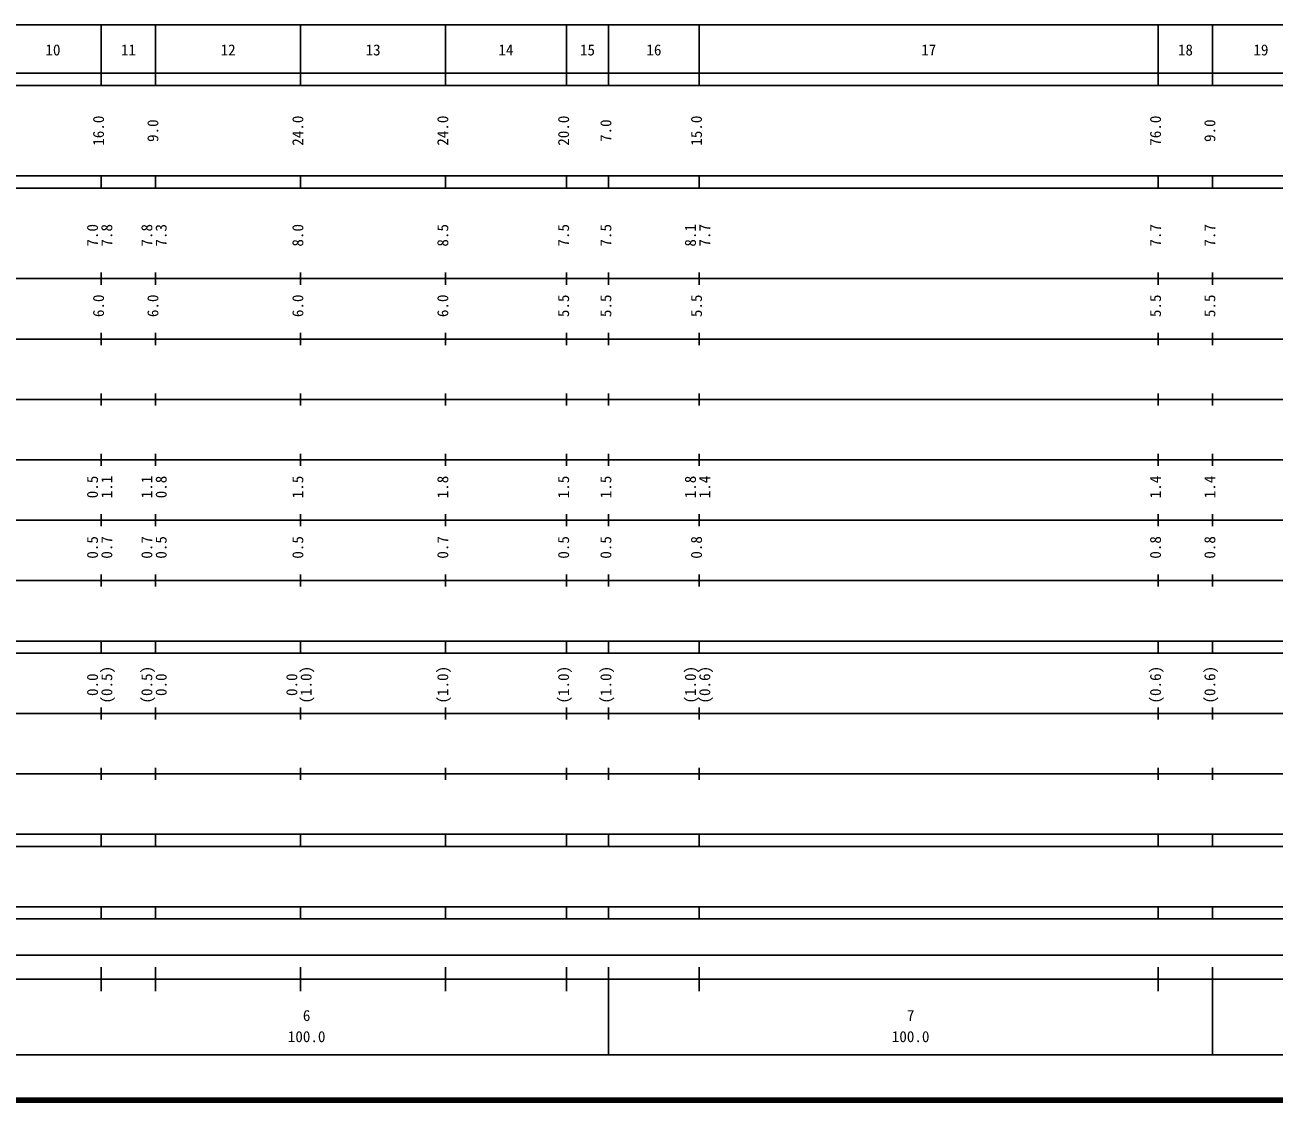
# Model space of a CAD drawing. Units: millimetres on the paper, enlarged 1000 times. Extents: x 40000 to 680000, y 20000 to 380000.
# Drawn here: x 271369 to 478168, y 20000 to 198000 of the extents above; entities that cross this region are included whole.
import ezdxf
from ezdxf.enums import TextEntityAlignment as Align

# ---------------------------------------------------------------- set-up
doc = ezdxf.new("R2010")
doc.units = ezdxf.units.MM
doc.header["$LTSCALE"] = 1000
doc.layers.add('M-TTL', color=2, linetype='Continuous', lineweight=140)
doc.layers.add('M-TTL-BAND', color=7, linetype='Continuous', lineweight=25)
doc.styles.add('ＭＳ ゴシック', font='')
doc.styles.get('ＭＳ ゴシック').set_extended_font_data('MS Gothic')

msp = doc.modelspace()

# ---------------------------------------------------------------- linework, layer by layer
at = {"layer": 'M-TTL'}
msp.add_line((40000, 20000), (680000, 20000), dxfattribs=at)
at = {"layer": 'M-TTL-BAND'}
for p, q in [((68000, 198000), (579000, 198000)), ((284000, 188000), (284000, 198000)), ((293000, 188000), (293000, 198000)), ((317000, 188000), (317000, 198000)), ((341000, 188000), (341000, 198000)), ((361000, 188000), (361000, 198000)), ((368000, 188000), (368000, 198000)), ((383000, 188000), (383000, 198000)), ((459000, 188000), (459000, 198000)), ((468000, 188000), (468000, 198000)), ((40000, 190000), (579000, 190000)), ((40000, 188000), (579000, 188000)), ((40000, 173000), (579000, 173000)), ((284000, 171000), (284000, 173000)), ((293000, 171000), (293000, 173000)), ((317000, 171000), (317000, 173000)), ((341000, 171000), (341000, 173000)), ((361000, 171000), (361000, 173000)), ((368000, 171000), (368000, 173000)), ((383000, 171000), (383000, 173000)), ((459000, 171000), (459000, 173000)), ((468000, 171000), (468000, 173000)), ((40000, 171000), (579000, 171000)), ((40000, 156000), (579000, 156000)), ((284000, 155000), (284000, 157000)), ((293000, 155000), (293000, 157000)), ((317000, 155000), (317000, 157000)), ((341000, 155000), (341000, 157000)), ((361000, 155000), (361000, 157000)), ((368000, 155000), (368000, 157000)), ((383000, 155000), (383000, 157000)), ((459000, 155000), (459000, 157000)), ((468000, 155000), (468000, 157000)), ((284000, 145000), (284000, 147000)), ((293000, 145000), (293000, 147000)), ((317000, 145000), (317000, 147000)), ((341000, 145000), (341000, 147000)), ((361000, 145000), (361000, 147000)), ((368000, 145000), (368000, 147000)), ((383000, 145000), (383000, 147000)), ((459000, 145000), (459000, 147000)), ((468000, 145000), (468000, 147000)), ((46000, 146000), (579000, 146000)), ((284000, 135000), (284000, 137000)), ((293000, 135000), (293000, 137000)), ((317000, 135000), (317000, 137000)), ((341000, 135000), (341000, 137000)), ((361000, 135000), (361000, 137000)), ((368000, 135000), (368000, 137000)), ((383000, 135000), (383000, 137000)), ((459000, 135000), (459000, 137000)), ((468000, 135000), (468000, 137000)), ((52000, 136000), (579000, 136000)), ((284000, 125000), (284000, 127000)), ((293000, 125000), (293000, 127000)), ((317000, 125000), (317000, 127000)), ((341000, 125000), (341000, 127000)), ((361000, 125000), (361000, 127000)), ((368000, 125000), (368000, 127000)), ((383000, 125000), (383000, 127000)), ((459000, 125000), (459000, 127000)), ((468000, 125000), (468000, 127000)), ((46000, 126000), (579000, 126000)), ((52000, 116000), (579000, 116000)), ((284000, 115000), (284000, 117000)), ((293000, 115000), (293000, 117000)), ((317000, 115000), (317000, 117000)), ((341000, 115000), (341000, 117000)), ((361000, 115000), (361000, 117000)), ((368000, 115000), (368000, 117000)), ((383000, 115000), (383000, 117000)), ((459000, 115000), (459000, 117000)), ((468000, 115000), (468000, 117000)), ((46000, 106000), (579000, 106000)), ((284000, 105000), (284000, 107000)), ((293000, 105000), (293000, 107000)), ((317000, 105000), (317000, 107000)), ((341000, 105000), (341000, 107000)), ((361000, 105000), (361000, 107000)), ((368000, 105000), (368000, 107000)), ((383000, 105000), (383000, 107000)), ((459000, 105000), (459000, 107000)), ((468000, 105000), (468000, 107000)), ((40000, 96000), (579000, 96000)), ((284000, 94000), (284000, 96000)), ((293000, 94000), (293000, 96000)), ((317000, 94000), (317000, 96000)), ((341000, 94000), (341000, 96000)), ((361000, 94000), (361000, 96000)), ((368000, 94000), (368000, 96000)), ((383000, 94000), (383000, 96000)), ((459000, 94000), (459000, 96000)), ((468000, 94000), (468000, 96000)), ((40000, 94000), (579000, 94000)), ((284000, 83000), (284000, 85000)), ((293000, 83000), (293000, 85000)), ((317000, 83000), (317000, 85000)), ((341000, 83000), (341000, 85000)), ((361000, 83000), (361000, 85000)), ((368000, 83000), (368000, 85000)), ((383000, 83000), (383000, 85000)), ((459000, 83000), (459000, 85000)), ((468000, 83000), (468000, 85000)), ((49000, 84000), (579000, 84000)), ((284000, 73000), (284000, 75000)), ((293000, 73000), (293000, 75000)), ((317000, 73000), (317000, 75000)), ((341000, 73000), (341000, 75000)), ((361000, 73000), (361000, 75000)), ((368000, 73000), (368000, 75000)), ((383000, 73000), (383000, 75000)), ((459000, 73000), (459000, 75000)), ((468000, 73000), (468000, 75000)), ((40000, 74000), (579000, 74000)), ((40000, 64000), (579000, 64000)), ((284000, 62000), (284000, 64000)), ((293000, 62000), (293000, 64000)), ((317000, 62000), (317000, 64000)), ((341000, 62000), (341000, 64000)), ((361000, 62000), (361000, 64000)), ((368000, 62000), (368000, 64000)), ((383000, 62000), (383000, 64000)), ((459000, 62000), (459000, 64000)), ((468000, 62000), (468000, 64000)), ((40000, 62000), (579000, 62000)), ((40000, 52000), (579000, 52000)), ((284000, 50000), (284000, 52000)), ((293000, 50000), (293000, 52000)), ((317000, 50000), (317000, 52000)), ((341000, 50000), (341000, 52000)), ((361000, 50000), (361000, 52000)), ((368000, 50000), (368000, 52000)), ((383000, 50000), (383000, 52000)), ((459000, 50000), (459000, 52000)), ((468000, 50000), (468000, 52000)), ((40000, 50000), (579000, 50000)), ((71000, 44000), (565000, 44000)), ((284000, 38000), (284000, 42000)), ((293000, 38000), (293000, 42000)), ((317000, 38000), (317000, 42000)), ((341000, 38000), (341000, 42000)), ((361000, 38000), (361000, 42000)), ((368000, 27500), (368000, 42000)), ((383000, 38000), (383000, 42000)), ((459000, 38000), (459000, 42000)), ((468000, 27500), (468000, 42000)), ((40000, 40000), (579000, 40000)), ((68000, 27500), (579000, 27500))]:
    msp.add_line(p, q, dxfattribs=at)

# ---------------------------------------------------------------- texts
at = {"layer": 'M-TTL-BAND', "style": 'ＭＳ ゴシック'}
for s, p in [('10', (276000, 192405)), ('11', (288500, 192405)), ('12', (305000, 192405)), ('13', (329000, 192405)), ('14', (351000, 192405)), ('15', (364500, 192405)), ('16', (375500, 192405)), ('17', (421000, 192405)), ('18', (463500, 192405)), ('19', (476000, 192405)), ('6', (318000, 32523)), ('7', (418000, 32523)), ('100.0', (318000, 29033)), ('100.0', (418000, 29033))]:
    msp.add_text(s, height=1833, dxfattribs=at).set_placement(p, align=Align.BOTTOM_CENTER)
for s, p in [('16.0', (285000, 180500)), ('9.0', (294000, 180500)), ('24.0', (318000, 180500)), ('24.0', (342000, 180500)), ('20.0', (362000, 180500)), ('7.0', (369000, 180500)), ('15.0', (384000, 180500)), ('76.0', (460000, 180500)), ('9.0', (469000, 180500)), ('7.0', (284000, 163174)), ('7.8', (286370, 163174)), ('7.8', (293000, 163174)), ('7.3', (295370, 163174)), ('8.0', (318000, 163174)), ('8.5', (342000, 163174)), ('7.5', (362000, 163174)), ('7.5', (369000, 163174)), ('8.1', (383000, 163174)), ('7.7', (385370, 163174)), ('7.7', (460000, 163174)), ('7.7', (469000, 163174)), ('6.0', (285000, 151500)), ('6.0', (294000, 151500)), ('6.0', (318000, 151500)), ('6.0', (342000, 151500)), ('5.5', (362000, 151500)), ('5.5', (369000, 151500)), ('5.5', (384000, 151500)), ('5.5', (460000, 151500)), ('5.5', (469000, 151500)), ('0.5', (284000, 121500)), ('1.1', (286370, 121500)), ('1.1', (293000, 121500)), ('0.8', (295370, 121500)), ('1.5', (318000, 121500)), ('1.8', (342000, 121500)), ('1.5', (362000, 121500)), ('1.5', (369000, 121500)), ('1.8', (383000, 121500)), ('1.4', (385370, 121500)), ('1.4', (460000, 121500)), ('1.4', (469000, 121500)), ('0.5', (284000, 111500)), ('0.7', (286370, 111500)), ('0.7', (293000, 111500)), ('0.5', (295370, 111500)), ('0.5', (318000, 111500)), ('0.7', (342000, 111500)), ('0.5', (362000, 111500)), ('0.5', (369000, 111500)), ('0.8', (384000, 111500)), ('0.8', (460000, 111500)), ('0.8', (469000, 111500)), ('(0.5)', (286370, 88764)), ('(0.5)', (293000, 88764)), ('(1.0)', (319370, 88764)), ('(1.0)', (342000, 88764)), ('(1.0)', (362000, 88764)), ('(1.0)', (369000, 88764)), ('(1.0)', (383000, 88764)), ('(0.6)', (385370, 88764)), ('(0.6)', (460000, 88764)), ('(0.6)', (469000, 88764)), ('0.0', (284000, 88764)), ('0.0', (295370, 88764)), ('0.0', (317000, 88764))]:
    msp.add_text(s, height=1833, rotation=90, dxfattribs=at).set_placement(p, align=Align.BOTTOM_CENTER)

doc.saveas('drawing.dxf')
